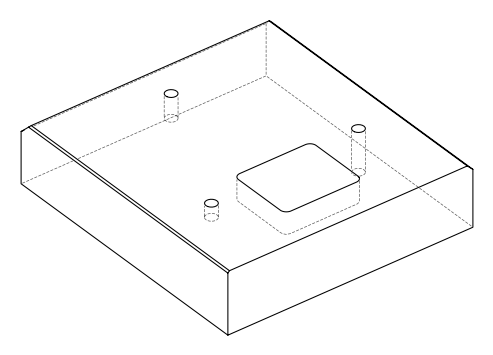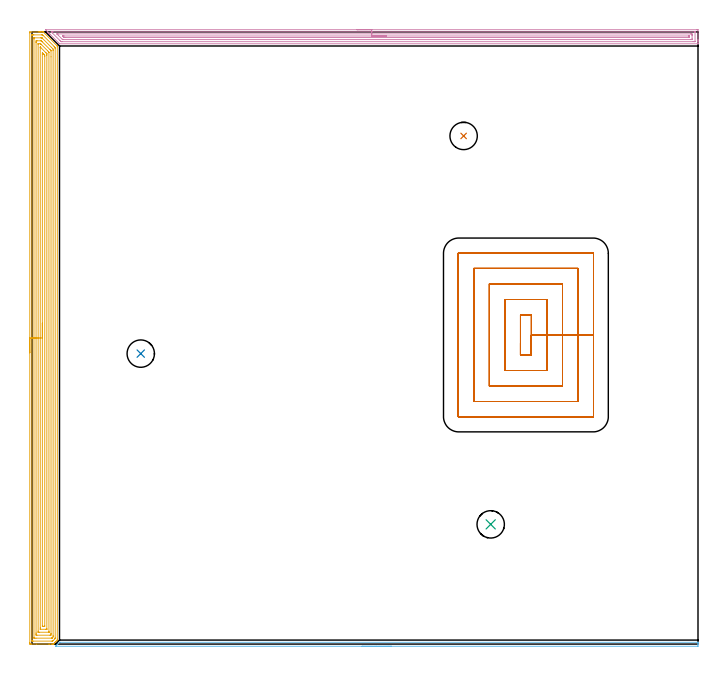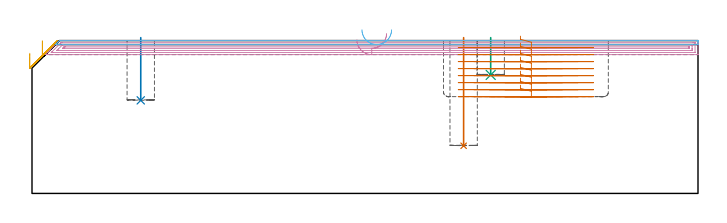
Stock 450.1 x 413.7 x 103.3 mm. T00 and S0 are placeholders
(PLAN: 7 operations, 2 tool changes, 62.3 min)
(1 INDEXABLE_INSERT_DRILL_BLIND_HOLE_FROM_SOLID | STEP1POCKET | NXT0302_008 | 0.29 min | 19017 mm3)
(2 INDEXABLE_INSERT_DRILL_BLIND_HOLE_FROM_SOLID_1 | STEP1POCKET_1 | NXT0302_008 | 0.17 min | 10781 mm3)
(3 INDEXABLE_INSERT_DRILL_BLIND_HOLE_FROM_SOLID_2 | STEP1POCKET_2 | NXT0302_008 | 0.1 min | 6165 mm3)
(4 AREA_MILL | FG_CHAMFER_SURFACE | UGT0205_001 | 14.16 min | 20154 mm3)
(5 AREA_MILL_1 | FG_CHAMFER_SURFACE_1 | UGT0205_001 | 23.32 min | 71012 mm3)
(6 AREA_MILL_2 | FG_CHAMFER_SURFACE_2 | UGT0205_001 | 3.62 min | 1585 mm3)
(7 MILL_RECTANGULAR_POCKET | POCKET_RECTANGULAR_STRAIGHT | UGT0201_095 | Follow Part, ap 5, ae 75% | 20.62 min | 548540 mm3)
(TOOL NXT0302_008 | Index. Insert Drill 18.5mm [880-D1850L25-05] | D18.5 PA176 FL93 Z2)
(TOOL UGT0205_001 | Chamfer Mill 20 x 3 x 45 deg. | D20 FL50 Z2)
(TOOL UGT0201_095 | End mill 20 mm | D20 R3 FL38 Z4)
(OP 1 INDEXABLE_INSERT_DRILL_BLIND_HOLE_FROM_SOLID)
G17 G21 G94 G90
T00 M6
G54
G17 G0 G90 X291.7 Y343.4 S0 M3
G43 Z113.3 H1
G94 G81 G98 Z32.2 F250. R105.3
G80
M5
M2
(OP 2 INDEXABLE_INSERT_DRILL_BLIND_HOLE_FROM_SOLID_1)
G17 G21 G94 G90
T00 M6
G54
G17 G0 G90 X73.5 Y196.3 S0 M3
G43 Z113.3 H1
G94 G81 G98 Z62.9 F250. R105.3
G80
M5
M2
(OP 3 INDEXABLE_INSERT_DRILL_BLIND_HOLE_FROM_SOLID_2)
G17 G21 G94 G90
T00 M6
G54
G17 G0 G90 X310. Y80.9 S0 M3
G43 Z113.3 H1
G94 G81 G98 Z80.1 F250. R105.3
G80
M5
M2
(OP 4 AREA_MILL)
G17 G21 G94 G90
T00 M6
G54
G17 G0 G90 X219.6 Y415.2 S1061 M3
G43 Z113.3 H0
Z103.8
G94 G1 X219.638 Z102.928 F250.
X219.752 Z102.064
X219.941 Z101.212
X220.203 Z100.38
X220.537 Z99.574
X220.94 Z98.8
X221.408 Z98.064
X221.94 Z97.372
X222.529 Z96.729
X223.172 Z96.14
X223.864 Z95.609
X224.6 Z95.14
X225.374 Z94.737
X226.18 Z94.403
X227.012 Z94.141
X227.864 Z93.952
X228.728 Z93.838
X229.6 Z93.8
X449.476
X449.996 Y415.194 Z93.804
X450.09 Y415.192 Z93.806
X450.1 Y415.093 Z93.905
Y408.699 Z100.296
Y408.171 Z100.826
Y407.823 Z101.173
Y407.295 Z101.701
Y406.947 Z102.048
Y405.995 Z103.005
X450.097 Y405.845 Z103.148
X450.09 Y405.702 Z103.289
X449.923 Y405.7 Z103.3
X18.662
X18.606 Y405.705 Z103.291
X18.568 Y405.734 Z103.263
X18.293 Y406.007 Z102.993
X12.23 Y412.068 Z96.929
X12.097 Y412.201 Z96.794
X11.959 Y412.34 Z96.658
X11.801 Y412.498 Z96.5
X11.658 Y412.639 Z96.356
X11.512 Y412.787 Z96.211
X11.372 Y412.927 Z96.071
X11.22 Y413.077 Z95.918
X11.065 Y413.234 Z95.764
X10.943 Y413.356 Z95.642
X10.782 Y413.515 Z95.48
X10.618 Y413.681 Z95.317
X9.108 Y415.192 Z93.806
X9.127 Y415.195 Z93.805
X9.277 Y415.2 Z93.8
X229.6
Y413.786 Z95.214
X447.688 Y413.785 Z95.215
X447.86 Y413.784 Z95.216
X448.043 Y413.78 Z95.22
X448.082 Y413.779 Z95.221
X448.09 Y413.757 Z95.243
X448.093 Y413.724 Z95.276
X448.099 Y413.55 Z95.45
Y407.42 Z101.58
X448.096 Y407.285 Z101.715
X448.09 Y407.177 Z101.823
X448.085 Y407.121 Z101.879
X448.049 Y407.12 Z101.88
X447.688 Y407.116 Z101.884
X447.517 Y407.115 Z101.885
X446.794 Y407.114 Z101.886
X20.279
X19.918 Y407.116 Z101.884
X19.737 Y407.119 Z101.881
X19.652 Y407.121 Z101.879
X19.556 Y407.205 Z101.795
X18.929 Y407.823 Z101.177
X13.673 Y413.077 Z95.923
X13.3 Y413.452 Z95.548
X13.037 Y413.722 Z95.278
X12.983 Y413.779 Z95.221
X13.076 Y413.781 Z95.219
X13.3 Y413.784 Z95.216
X13.471 Y413.785 Z95.215
X14.193 Y413.786 Z95.214
X229.6
Y412.372 Z96.628
X445.007 Y412.371 Z96.629
X445.728 Y412.37 Z96.63
X445.9 Y412.368 Z96.632
X446.065 Y412.365 Z96.635
X446.09 Y412.201 Z96.799
X446.096 Y412.01 Z96.99
X446.099 Y411.326 Z97.674
X446.1 Y411.13 Z97.87
Y409.379 Z99.621
X446.099 Y408.699 Z100.301
X446.097 Y408.601 Z100.399
X446.092 Y408.553 Z100.447
X446.089 Y408.535 Z100.465
X446.069 Y408.533 Z100.467
X445.9 Y408.531 Z100.469
X445.18 Y408.529 Z100.471
X445.007 Y408.528 Z100.472
X21.17 Y408.529 Z100.471
X20.823 Y408.531 Z100.469
X20.724 Y408.534 Z100.466
X20.674 Y408.537 Z100.463
X20.661 Y408.547 Z100.453
X20.606 Y408.596 Z100.404
X20.501 Y408.699 Z100.301
X20.45 Y408.749 Z100.251
X17.769 Y411.43 Z97.57
X17.002 Y412.201 Z96.799
X16.875 Y412.334 Z96.666
X16.861 Y412.365 Z96.635
X16.875 Y412.366 Z96.634
X17.596 Y412.371 Z96.629
X229.6 Y412.372 Z96.628
Y410.957 Z98.043
X443.954
X444.013 Y410.956 Z98.044
X444.075 Y410.952 Z98.048
X444.09 Y410.951 Z98.049
X444.093 Y410.931 Z98.069
X444.096 Y410.879 Z98.121
X444.1 Y410.463 Z98.537
Y410.45 Z98.55
X444.093 Y410.019 Z98.981
X444.09 Y409.966 Z99.034
X444.083 Y409.949 Z99.051
X444.047 Y409.948 Z99.052
X443.909 Y409.945 Z99.055
X443.736 Y409.943 Z99.057
X22.755
X22.238 Y409.944 Z99.056
X21.857 Y409.947 Z99.053
X21.735 Y409.95 Z99.05
X21.692 Y409.968 Z99.032
X21.604 Y410.051 Z98.949
X21.497 Y410.154 Z98.846
X21.344 Y410.305 Z98.695
X21.199 Y410.45 Z98.55
X21.062 Y410.591 Z98.409
X20.804 Y410.856 Z98.144
X20.723 Y410.952 Z98.048
X20.753 Y410.953 Z98.047
X20.828 Y410.955 Z98.045
X21.344 Y410.957 Z98.043
X21.72
X229.6
X230.472 Z98.081
X231.336 Z98.195
X232.188 Z98.383
X233.02 Z98.646
X233.826 Z98.98
X234.6 Z99.382
X235.336 Z99.851
X236.028 Z100.382
X236.671 Z100.972
X237.26 Z101.615
X237.792 Z102.307
X238.26 Z103.043
X238.663 Z103.817
X238.997 Z104.623
X239.259 Z105.455
X239.448 Z106.306
X239.562 Z107.171
X239.6 Z108.043
G0 Z113.3
M5
M2
(OP 5 AREA_MILL_1)
G17 G21 G94 G90
T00 M6
G54
G17 G0 G90 X-1.5 Y196.85 S1061 M3
G43 Z113.3 H0
Z94.7
G94 G1 Y196.888 Z93.828 F250.
Y197.002 Z92.964
Y197.191 Z92.112
Y197.453 Z91.28
Y197.787 Z90.474
Y198.19 Z89.7
Y198.658 Z88.964
Y199.19 Z88.272
Y199.779 Z87.629
Y200.422 Z87.04
Y201.114 Z86.509
Y201.85 Z86.04
Y202.624 Z85.637
Y203.43 Z85.303
Y204.262 Z85.041
Y205.114 Z84.852
Y205.978 Z84.738
Y206.85 Z84.7
Y413.09
X-1.496 Y413.51 Z84.702
X-1.492 Y413.69 Z84.706
X-1.308 Y413.7 Z84.889
X4.269 Z90.463
X4.827 Z91.024
X5.151 Z91.348
X5.71 Z91.906
X6.034 Z92.229
X6.664 Z92.864
X7.359 Z93.558
X7.477 Y413.699 Z93.676
X7.601 Y413.69 Z93.795
X7.728 Y413.572 Z93.927
X7.743 Y413.557 Z93.943
X17.07 Y404.231 Z103.268
X17.094 Y404.204 Z103.293
X17.096 Y404.197 Z103.294
X17.1 Y404.162 Z103.3
Y3.289
X17.096 Y2.704 Z103.286
X17.072 Y2.672 Z103.272
X16.304 Y1.904 Z102.504
X16.04 Y1.638 Z102.236
X15.905 Y1.503 Z102.102
X15.441 Y1.041 Z101.641
X15.157 Y0.755 Z101.353
X14.564 Y0.164 Z100.763
X14.422 Y0.026 Z100.62
X14.402 Y0.01 Z100.601
X14.097 Y0. Z100.296
X13.746 Z99.946
X13.097 Z99.292
X11.89 Z98.087
X11.331 Z97.526
X2.944 Z89.141
X-0.425 Z85.772
X-1.029 Y0.001 Z85.169
X-1.242 Y0.004 Z84.955
X-1.491 Y0.009 Z84.706
X-1.495 Y0.139 Z84.703
X-1.499 Y0.61 Z84.701
X-1.5 Y1.087 Z84.7
Y206.85
X-0.086 Z86.114
X-0.085 Y411.512 Z86.115
X-0.084 Y411.616 Z86.116
X-0.081 Y411.667 Z86.119
X-0.08 Y411.685 Z86.12
X-0.046 Y411.69 Z86.154
X0.347 Y411.698 Z86.547
X0.737 Y411.699 Z86.937
X1.228 Y411.7 Z87.428
X6.526 Z92.726
X6.917 Y411.697 Z93.117
X7.048 Y411.694 Z93.248
X7.149 Y411.689 Z93.349
X7.227 Y411.614 Z93.427
X7.545 Y411.304 Z93.745
X14.863 Y403.987 Z101.063
X15.576 Y403.269 Z101.776
X15.679 Y403.159 Z101.879
X15.681 Y403.06 Z101.881
X15.683 Y402.853 Z101.883
X15.685 Y402.437 Z101.885
X15.686 Y402.376 Z101.886
X15.685 Y4.182 Z101.885
X15.68 Y3.766 Z101.88
X15.679 Y3.744 Z101.879
X15.668 Y3.728 Z101.868
X15.639 Y3.693 Z101.839
X15.584 Y3.635 Z101.784
X14.346 Y2.396 Z100.546
X14.161 Y2.213 Z100.361
X13.98 Y2.038 Z100.18
X13.947 Y2.01 Z100.147
X13.918 Y2.006 Z100.118
X13.857 Y2.003 Z100.057
X13.735 Y2.001 Z99.935
X13.489 Y2. Z99.689
X0.737 Y2.001 Z86.937
X0.243 Y2.003 Z86.443
X0.023 Y2.01 Z86.223
X-0.079 Y2.017 Z86.121
X-0.085 Y2.334 Z86.115
Y2.396
X-0.086 Y206.85 Z86.114
X1.328 Z87.528
X1.329 Y408.92 Z87.529
X1.333 Y409.518 Z87.533
X1.335 Y409.664 Z87.535
X1.338 Y409.69 Z87.538
X1.381 Y409.694 Z87.581
X1.442 Y409.699 Z87.642
X6.034 Y409.7 Z92.234
X6.214 Y409.698 Z92.414
X6.573 Y409.693 Z92.773
X6.675 Y409.69 Z92.875
X6.719 Y409.67 Z92.919
X6.773 Y409.62 Z92.973
X6.882 Y409.518 Z93.082
X13.097 Y403.304 Z99.297
X13.98 Y402.419 Z100.18
X14.021 Y402.376 Z100.221
X14.264 Y402.088 Z100.464
X14.269 Y401.483 Z100.469
X14.271 Y401.189 Z100.471
Y5.673
X14.268 Y5.075 Z100.468
X14.265 Y4.786 Z100.465
X13.98 Y4.485 Z100.18
X13.831 Y4.332 Z100.031
X13.682 Y4.182 Z99.882
X13.563 Y4.066 Z99.763
X13.52 Y4.026 Z99.72
X13.501 Y4.012 Z99.701
X13.456 Y4.009 Z99.656
X13.276 Y4.001 Z99.476
X2.682 Y4. Z88.882
X1.799 Y4.001 Z87.999
X1.62 Y4.003 Z87.82
X1.44 Y4.009 Z87.64
X1.335 Y4.015 Z87.535
X1.333 Y4.084 Z87.533
X1.331 Y4.182 Z87.531
X1.329 Y4.476 Z87.529
X1.328 Y206.85 Z87.528
X2.743 Z88.943
Y406.597
X2.744 Y406.84 Z88.944
X2.749 Y407.483 Z88.949
X2.755 Y407.69 Z88.955
X3.418 Y407.7 Z89.618
X6.067 Z92.267
X6.173 Y407.697 Z92.373
X6.225 Y407.692 Z92.425
X6.253 Y407.686 Z92.453
X6.356 Y407.587 Z92.556
X6.726 Y407.224 Z92.926
X6.917 Y407.034 Z93.117
X12.214 Y401.737 Z98.414
X12.466 Y401.483 Z98.666
X12.724 Y401.215 Z98.924
X12.85 Y401.072 Z99.05
X12.853 Y400.995 Z99.053
X12.856 Y400.834 Z99.056
X12.857 Y396.878 Z99.057
Y7.103
X12.856 Y6.86 Z99.056
X12.851 Y6.217 Z99.051
X12.845 Y6.01 Z99.045
X12.182 Y6. Z98.382
X3.353 Z89.553
X2.954 Y6.006 Z89.154
X2.761 Y6.01 Z88.961
X2.75 Y6.118 Z88.95
X2.744 Y6.616 Z88.944
X2.743 Y6.86 Z88.943
Y7.51
Y206.85
X4.157 Z90.357
Y405.28
X4.159 Y405.506 Z90.359
X4.163 Y405.656 Z90.363
X4.166 Y405.692 Z90.366
X4.17 Y405.694 Z90.37
X4.189 Y405.697 Z90.389
X4.269 Y405.699 Z90.469
X5.397 Z91.597
X5.715 Y405.693 Z91.915
X5.793 Y405.69 Z91.993
X5.895 Y405.596 Z92.095
X6.034 Y405.463 Z92.234
X6.447 Y405.054 Z92.647
X10.449 Y401.053 Z96.649
X10.909 Y400.59 Z97.109
X11.331 Y400.158 Z97.531
X11.436 Y400.031 Z97.636
X11.441 Y399.81 Z97.641
X11.442 Y399.697 Z97.642
X11.443 Y8.42 Z97.643
X11.441 Y8.194 Z97.641
X11.437 Y8.045 Z97.637
X11.434 Y8.008 Z97.634
X11.43 Y8.006 Z97.63
X11.411 Y8.003 Z97.611
X11.331 Y8.001 Z97.531
X4.907 Y8. Z91.107
X4.269 Y8.004 Z90.469
X4.178 Y8.007 Z90.378
X4.17 Y8.009 Z90.37
X4.164 Y8.038 Z90.364
X4.16 Y8.157 Z90.36
X4.158 Y8.307 Z90.358
X4.157 Y8.759 Z90.357
Y206.85
X5.571 Z91.771
X5.572 Y403.269 Z91.772
X5.573 Y403.449 Z91.773
X5.574 Y403.467 Z91.774
X5.575 Z91.775
X5.586 Y403.459 Z91.786
X5.652 Y403.398 Z91.852
X5.784 Y403.269 Z91.984
X6.034 Y403.018 Z92.234
X9.355 Y399.697 Z95.555
X9.566 Y399.486 Z95.766
X9.902 Y399.143 Z96.102
X9.986 Y399.054 Z96.186
X10.022 Y399.012 Z96.222
X10.024 Y398.96 Z96.224
X10.026 Y398.805 Z96.226
X10.028 Y398.337 Z96.228
X10.029 Y397.912 Z96.229
Y10.431
X10.027 Y10.197 Z96.227
X10.025 Y10.08 Z96.225
X10.022 Y10.025 Z96.222
X10.016 Y10.009 Z96.216
X9.988 Y10.005 Z96.188
X9.566 Y10.001 Z95.766
X9.109 Y10. Z95.309
X5.577 Y10.001 Z91.777
X5.574 Y10.004 Z91.774
X5.573 Y10.005 Z91.773
X5.572 Y10.431 Z91.772
X5.571 Y10.9 Z91.771
Y206.85
X6.985 Z93.185
X6.986 Y398.805 Z93.186
X6.991 Y399.568 Z93.191
X6.992 Y399.597 Z93.192
X7.034 Y399.56 Z93.234
X7.142 Y399.457 Z93.342
X7.359 Y399.243 Z93.559
X7.934 Y398.669 Z94.134
X8.275 Y398.325 Z94.475
X8.607 Y397.988 Z94.807
X8.609 Y397.912 Z94.809
X8.614 Y397.088 Z94.814
Y397.019
Y12.287
X8.613 Y12.217 Z94.813
X8.608 Y12.021 Z94.808
X8.229 Y12.007 Z94.429
X8.014 Y12.001 Z94.214
X7.045 Y12. Z93.245
X7.024 Y12.002 Z93.224
X7.005 Y12.006 Z93.205
X6.992 Y12.012 Z93.192
X6.99 Y12.033 Z93.19
X6.986 Y12.147 Z93.186
X6.985 Y206.85 Z93.185
Y207.722 Z93.223
Y208.586 Z93.337
Y209.438 Z93.526
Y210.27 Z93.788
Y211.076 Z94.122
Y211.85 Z94.525
Y212.586 Z94.994
Y213.278 Z95.525
Y213.921 Z96.114
Y214.51 Z96.757
Y215.042 Z97.45
Y215.51 Z98.185
Y215.913 Z98.959
Y216.247 Z99.765
Y216.509 Z100.597
Y216.698 Z101.449
Y216.812 Z102.314
Y216.85 Z103.185
G0 Z113.3
M5
M2
(OP 6 AREA_MILL_2)
G17 G21 G94 G90
T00 M6
G54
G17 G0 G90 X243. Y-1.5 S1061 M3
G43 Z113.3 H0
Z110.6
G94 G1 X242.962 Z109.728 F250.
X242.848 Z108.864
X242.659 Z108.012
X242.397 Z107.18
X242.063 Z106.374
X241.66 Z105.6
X241.191 Z104.864
X240.66 Z104.172
X240.071 Z103.529
X239.428 Z102.94
X238.736 Z102.409
X238. Z101.94
X237.226 Z101.537
X236.42 Z101.203
X235.588 Z100.941
X234.736 Z100.752
X233.871 Z100.638
X233. Z100.6
X16.05
X15.914 Y-1.497 Z100.602
X15.933 Y-1.474 Z100.625
X16.063 Y-1.337 Z100.762
X16.509 Y-0.889 Z101.208
X16.659 Y-0.738 Z101.357
X16.956 Y-0.444 Z101.656
X17.542 Y0.144 Z102.24
X17.88 Y0.481 Z102.58
X18.576 Y1.176 Z103.275
X18.604 Y1.196 Z103.287
X19.188 Y1.2 Z103.3
X449.937
X450.092 Y1.197 Z103.288
X450.093 Y1.191 Z103.282
X450.1 Y0.858 Z102.958
Y0.495 Z102.595
Y-0.15 Z101.945
Y-1.355 Z100.742
X450.098 Y-1.491 Z100.605
X449.7 Y-1.5 Z100.6
X233.
X232.128 Z100.638
X231.263 Z100.752
X230.412 Z100.941
X229.58 Z101.203
X228.774 Z101.537
X228. Z101.94
X227.264 Z102.409
X226.572 Z102.94
X225.929 Z103.529
X225.339 Z104.172
X224.808 Z104.864
X224.34 Z105.6
X223.937 Z106.374
X223.603 Z107.18
X223.341 Z108.012
X223.152 Z108.864
X223.038 Z109.728
X223. Z110.6
G0 Z113.3
M5
M2
(OP 7 MILL_RECTANGULAR_POCKET)
G17 G21 G94 G90
T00 M6
G54
G17 G0 G90 X330.1 Y203.377 S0 M3
G43 Z113.3 H0
Z106.3
G94 G1 Y195.4 Z104.163 F250.
X337.5 Z102.18
Y208.9 Z98.562
Y222.4 F500.
X330.1
Y195.4
X337.5
Y208.9
X348.
Y232.9
X319.6
Y184.9
X348.
Y208.9
X358.5
Y243.4
X309.1
Y174.4
X358.5
Y208.9
X369.
Y253.9
X298.6
Y163.9
X369.
Y208.9
X379.5
Y264.1
G3 X379.2 Y264.4 R0.3
G1 X288.4
G3 X288.1 Y264.1 R0.3
G1 Y153.7
G3 X288.4 Y153.4 R0.3
G1 X379.2
G3 X379.5 Y153.7 R0.3
G1 Y208.9
Y209.9
G0 X330.1 Y203.377 Z101.562
G1 Y195.4 Z99.425 F250.
X337.5 Z97.442
Y208.9 Z93.825
Y222.4 F500.
X330.1
Y195.4
X337.5
Y208.9
X348.
Y232.9
X319.6
Y184.9
X348.
Y208.9
X358.5
Y243.4
X309.1
Y174.4
X358.5
Y208.9
X369.
Y253.9
X298.6
Y163.9
X369.
Y208.9
X379.5
Y264.1
G3 X379.2 Y264.4 R0.3
G1 X288.4
G3 X288.1 Y264.1 R0.3
G1 Y153.7
G3 X288.4 Y153.4 R0.3
G1 X379.2
G3 X379.5 Y153.7 R0.3
G1 Y208.9
Y209.9
G0 X330.1 Y203.377 Z96.825
G1 Y195.4 Z94.688 F250.
X337.5 Z92.705
Y208.9 Z89.087
Y222.4 F500.
X330.1
Y195.4
X337.5
Y208.9
X348.
Y232.9
X319.6
Y184.9
X348.
Y208.9
X358.5
Y243.4
X309.1
Y174.4
X358.5
Y208.9
X369.
Y253.9
X298.6
Y163.9
X369.
Y208.9
X379.5
Y264.1
G3 X379.2 Y264.4 R0.3
G1 X288.4
G3 X288.1 Y264.1 R0.3
G1 Y153.7
G3 X288.4 Y153.4 R0.3
G1 X379.2
G3 X379.5 Y153.7 R0.3
G1 Y208.9
Y209.9
G0 X330.1 Y203.377 Z92.087
G1 Y195.4 Z89.95 F250.
X337.5 Z87.967
Y208.9 Z84.35
Y222.4 F500.
X330.1
Y195.4
X337.5
Y208.9
X348.
Y232.9
X319.6
Y184.9
X348.
Y208.9
X358.5
Y243.4
X309.1
Y174.4
X358.5
Y208.9
X369.
Y253.9
X298.6
Y163.9
X369.
Y208.9
X379.5
Y264.1
G3 X379.2 Y264.4 R0.3
G1 X288.4
G3 X288.1 Y264.1 R0.3
G1 Y153.7
G3 X288.4 Y153.4 R0.3
G1 X379.2
G3 X379.5 Y153.7 R0.3
G1 Y208.9
Y209.9
G0 X330.1 Y203.377 Z87.35
G1 Y195.4 Z85.213 F250.
X337.5 Z83.23
Y208.9 Z79.612
Y222.4 F500.
X330.1
Y195.4
X337.5
Y208.9
X348.
Y232.9
X319.6
Y184.9
X348.
Y208.9
X358.5
Y243.4
X309.1
Y174.4
X358.5
Y208.9
X369.
Y253.9
X298.6
Y163.9
X369.
Y208.9
X379.5
Y264.1
G3 X379.2 Y264.4 R0.3
G1 X288.4
G3 X288.1 Y264.1 R0.3
G1 Y153.7
G3 X288.4 Y153.4 R0.3
G1 X379.2
G3 X379.5 Y153.7 R0.3
G1 Y208.9
Y209.9
G0 X330.1 Y203.377 Z82.612
G1 Y195.4 Z80.475 F250.
X337.5 Z78.492
Y208.9 Z74.875
Y222.4 F500.
X330.1
Y195.4
X337.5
Y208.9
X348.
Y232.9
X319.6
Y184.9
X348.
Y208.9
X358.5
Y243.4
X309.1
Y174.4
X358.5
Y208.9
X369.
Y253.9
X298.6
Y163.9
X369.
Y208.9
X379.5
Y264.1
G3 X379.2 Y264.4 R0.3
G1 X288.4
G3 X288.1 Y264.1 R0.3
G1 Y153.7
G3 X288.4 Y153.4 R0.3
G1 X379.2
G3 X379.5 Y153.7 R0.3
G1 Y208.9
Y209.9
G0 X330.1 Y203.377 Z77.875
G1 Y195.4 Z75.738 F250.
X337.5 Z73.755
Y208.9 Z70.137
Y222.4 F500.
X330.1
Y195.4
X337.5
Y208.9
X348.
Y232.9
X319.6
Y184.9
X348.
Y208.9
X358.5
Y243.4
X309.1
Y174.4
X358.5
Y208.9
X369.
Y253.9
X298.6
Y163.9
X369.
Y208.9
X379.5
Y264.1
G3 X379.2 Y264.4 R0.3
G1 X288.4
G3 X288.1 Y264.1 R0.3
G1 Y153.7
G3 X288.4 Y153.4 R0.3
G1 X379.2
G3 X379.5 Y153.7 R0.3
G1 Y208.9
Y209.9
G0 X330.1 Y203.377 Z73.137
G1 Y195.4 Z71. F250.
X337.5 Z69.017
Y208.9 Z65.4
Y222.4 F500.
X330.1
Y195.4
X337.5
Y208.9
X348.
Y232.9
X319.6
Y184.9
X348.
Y208.9
X358.5
Y243.4
X309.1
Y174.4
X358.5
Y208.9
X369.
Y253.9
X298.6
Y163.9
X369.
Y208.9
X379.5
Y264.1
G3 X379.2 Y264.4 R0.3
G1 X288.4
G3 X288.1 Y264.1 R0.3
G1 Y153.7
G3 X288.4 Y153.4 R0.3
G1 X379.2
G3 X379.5 Y153.7 R0.3
G1 Y208.9
Y209.9
G0 Z113.3
M5
M2
